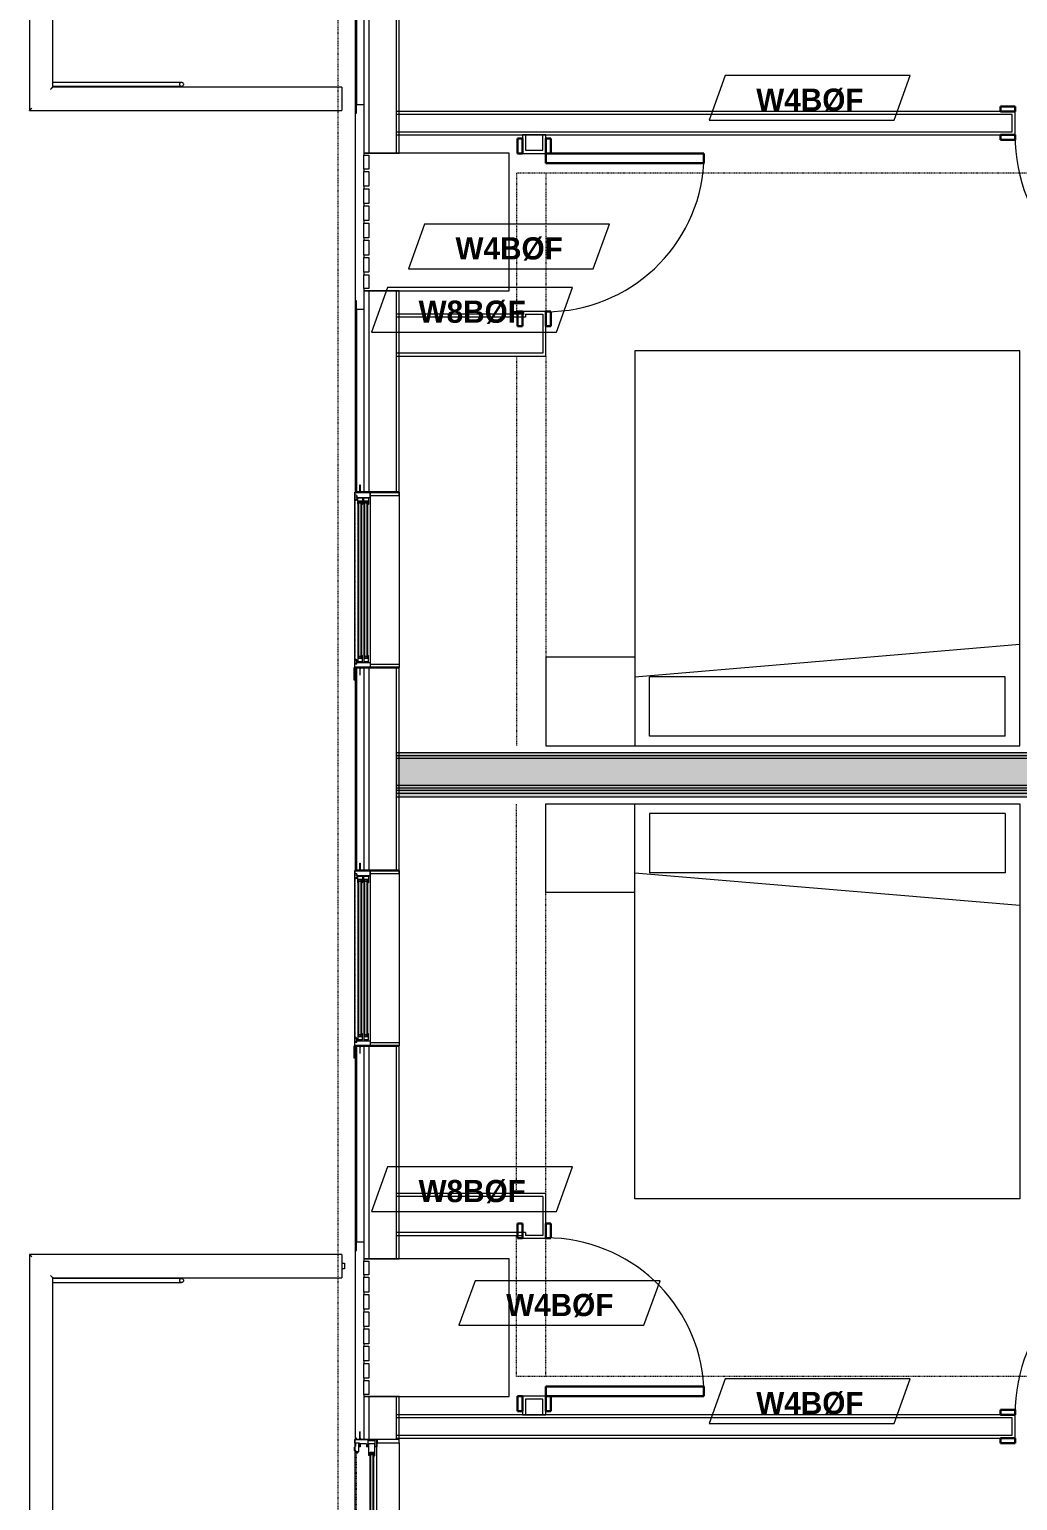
# Model space of a CAD drawing. Header units: inches. Extents: x -4010 to -1872, y 9846 to 12241.
# Drawn here: x -3926.7 to -3726.6, y 10691.2 to 10989.2 of the extents above; entities that cross this region are included whole.
import ezdxf

# ---------------------------------------------------------------- set-up
doc = ezdxf.new("R2010")
doc.units = ezdxf.units.IN
doc.header["$MEASUREMENT"] = 0
doc.linetypes.add('Aligning Line 1_8__2_', pattern=[0.25, 0.125, -0.125])
doc.linetypes.add('Dash', pattern=[0.25, 0.125, -0.125])
for name, color, linetype, lineweight in [('0-1', 7, 'Continuous', 5), ('0-2', 7, 'Continuous', 9), ('A-DETL-GENF-1', 7, 'Continuous', 9), ('A-DETL-GENF-2', 92, 'Continuous', 18), ('A-DETL-GENF-HDLN-1', 7, 'Dash', 9), ('A-DETL-GENF-HDLN-2', 1, 'Continuous', 18), ('A-DOOR', 31, 'Continuous', 18), ('A-DOOR-1', 7, 'Continuous', 9), ('A-DOOR-3', 31, 'Continuous', 9), ('A-DOOR-4', 31, 'Continuous', 30), ('A-DOOR-FRAM-1', 7, 'Continuous', 9), ('A-DOOR-FRAM-3', 31, 'Continuous', 30), ('A-FLOR-HRAL-1', 7, 'Continuous', 9), ('A-GENM-1', 7, 'Continuous', 9), ('A-GLAZ', 151, 'Continuous', 18), ('A-GLAZ-1', 10, 'Continuous', 30), ('A-GLAZ-2', 7, 'Continuous', 9), ('A-WALL', 113, 'Continuous', 18), ('A-WALL-1', 7, 'Continuous', 9), ('A-WALL-2', 250, 'Continuous', 18), ('A-WALL-3', 113, 'Continuous', 9), ('A-WALL-IDEN', 211, 'Continuous', 9), ('G-ANNO-SYMB-2', 147, 'Aligning Line 1_8__2_', 9), ('I-FURN', 30, 'Continuous', 9), ('I-FURN-HDLN', 30, 'Dash', 9), ('I-WALL-1', 21, 'Continuous', 18), ('I-WALL-2', 241, 'Continuous', 5), ('I-WALL-3', 7, 'Continuous', 9), ('I-WALL-4', 2, 'Continuous', 9), ('S-BEAM-1', 7, 'Continuous', 9)]:
    doc.layers.add(name, color=color, linetype=linetype, lineweight=lineweight)
doc.styles.add('Century Gothic_B', font='GOTHICB.TTF', dxfattribs={"height": 4.5})

# ---------------------------------------------------------------- blocks, each defined once
blk = doc.blocks.new('Perforated Panel at Magic-Pak - hvac panel - 3rd floor-2505075-UNITS PLANS - 3RD FLOOR')
at = {"layer": 'A-GLAZ-2'}
for p, q in [((19.01, 4.44), (-19.01, 4.44)), ((-19.01, 4.37), (19.01, 4.37))]:
    blk.add_line(p, q, dxfattribs=at)
blk = doc.blocks.new('Window-Double_Hung-Marvin-Essential - ESDH3066 - 3rd floor-3033828-UNITS PLANS - 3RD FLOOR')
at = {"layer": 'A-DETL-GENF-HDLN-1'}
blk.add_line((16.1, -4.47), (-16.5, -4.47), dxfattribs=at)
at = {"layer": 'A-DETL-GENF-HDLN-2'}
for p, q in [((-17.13, 4.44), (-17.75, 4.44)), ((-17.13, -1.41), (-17.13, 4.44)), ((17.12, 4.44), (17.75, 4.44)), ((17.12, 4.44), (17.12, -1.41)), ((-16.72, -1.44), (-17.75, -1.44)), ((-17.75, -4.53), (-17.75, -1.44)), ((-16.72, -4.02), (-16.72, -1.44)), ((-16.56, -1.78), (-15.34, -1.78)), ((-16.56, -1.78), (-16.56, -2.72)), ((-15.34, -2.72), (-16.56, -2.72)), ((-15.28, -1.9), (-15.94, -1.9)), ((-15.94, -1.9), (-15.94, -2.62)), ((-15.94, -2.62), (-15.28, -2.62)), ((-15.84, -1.91), (-15.84, -2.6)), ((-15.54, -2.04), (-15.54, -2.48)), ((-15.34, -1.78), (-15.28, -1.84)), ((-15.34, -2.72), (-15.28, -2.66)), ((-15.28, -1.84), (-15.28, -1.9)), ((-15.28, -2.62), (-15.28, -2.66)), ((15.34, -1.78), (15.28, -1.84)), ((15.28, -1.84), (15.28, -1.9)), ((15.28, -1.9), (15.94, -1.9)), ((15.28, -2.62), (15.28, -2.66)), ((15.94, -2.62), (15.28, -2.62)), ((15.34, -2.72), (15.28, -2.66)), ((16.56, -1.78), (15.34, -1.78)), ((15.34, -2.72), (16.56, -2.72)), ((15.54, -2.04), (15.54, -2.48)), ((15.84, -1.91), (15.84, -2.6)), ((15.94, -1.9), (15.94, -2.62)), ((16.56, -1.78), (16.56, -2.72)), ((16.72, -4.02), (16.72, -1.44)), ((16.72, -1.44), (17.75, -1.44)), ((17.75, -4.53), (17.75, -1.44)), ((-19.25, -3.48), (-19.25, -3.44)), ((-19.25, -3.44), (-17.9, -3.44)), ((-17.75, -3.48), (-19.25, -3.48)), ((-17.9, -3.44), (-17.9, -3.33)), ((-17.9, -3.33), (-17.75, -3.33)), ((-17.75, -4.53), (-17.16, -4.53)), ((-17.08, -4.12), (-17.16, -4.53)), ((-17.08, -4.12), (-16.19, -4.12)), ((-16.85, -4.5), (-16.85, -4.12)), ((-16.3, -4.5), (-16.85, -4.5)), ((-16.38, -4.02), (-16.72, -4.02)), ((-16.56, -3), (-15.34, -3)), ((-16.56, -3), (-16.56, -3.94)), ((-15.34, -3.94), (-16.56, -3.94)), ((-16.38, -4.12), (-16.38, -4.02)), ((-16.18, -4.26), (-16.3, -4.26)), ((-16.3, -4.26), (-16.3, -4.5)), ((-16.19, -4.12), (-16.19, -4.22)), ((-16.19, -4.22), (-16.1, -4.22)), ((-16.18, -4.47), (-16.18, -4.26)), ((-16.18, -4.47), (-16.1, -4.47)), ((-16.1, -4.22), (-16.1, -4.47)), ((-15.28, -3.12), (-15.94, -3.12)), ((-15.94, -3.12), (-15.94, -3.84)), ((-15.94, -3.84), (-15.28, -3.84)), ((-15.84, -3.13), (-15.84, -3.82)), ((-15.54, -3.26), (-15.54, -3.7)), ((-15.34, -3), (-15.28, -3.06)), ((-15.34, -3.94), (-15.28, -3.88)), ((-15.28, -3.06), (-15.28, -3.12)), ((-15.28, -3.84), (-15.28, -3.88)), ((15.34, -3), (15.28, -3.06)), ((15.28, -3.06), (15.28, -3.12)), ((15.28, -3.12), (15.94, -3.12)), ((15.28, -3.84), (15.28, -3.88)), ((15.94, -3.84), (15.28, -3.84)), ((15.34, -3.94), (15.28, -3.88)), ((16.56, -3), (15.34, -3)), ((15.34, -3.94), (16.56, -3.94)), ((15.54, -3.26), (15.54, -3.7)), ((15.84, -3.13), (15.84, -3.82)), ((15.94, -3.12), (15.94, -3.84)), ((16.19, -4.22), (16.1, -4.22)), ((16.1, -4.22), (16.1, -4.47)), ((16.18, -4.47), (16.1, -4.47)), ((16.18, -4.47), (16.18, -4.26)), ((16.18, -4.26), (16.3, -4.26)), ((17.08, -4.12), (16.19, -4.12)), ((16.19, -4.12), (16.19, -4.22)), ((16.3, -4.26), (16.3, -4.5)), ((16.3, -4.5), (16.85, -4.5)), ((16.38, -4.12), (16.38, -4.02)), ((16.38, -4.02), (16.72, -4.02)), ((16.56, -3), (16.56, -3.94)), ((16.85, -4.5), (16.85, -4.12)), ((17.08, -4.12), (17.16, -4.53)), ((17.75, -4.53), (17.16, -4.53)), ((17.9, -3.33), (17.75, -3.33)), ((17.75, -3.48), (19.25, -3.48)), ((17.9, -3.44), (17.9, -3.33)), ((19.25, -3.44), (17.9, -3.44)), ((19.25, -3.48), (19.25, -3.44))]:
    blk.add_line(p, q, dxfattribs=at)
at = {"layer": 'A-GLAZ'}
for p, q in [((15.84, -1.91), (-15.84, -1.91)), ((15.84, -2.04), (-15.84, -2.04)), ((15.84, -2.48), (-15.84, -2.48)), ((15.84, -2.6), (-15.84, -2.6)), ((15.84, -3.13), (-15.84, -3.13)), ((15.84, -3.26), (-15.84, -3.26)), ((15.84, -3.7), (-15.84, -3.7)), ((15.84, -3.82), (-15.84, -3.82))]:
    blk.add_line(p, q, dxfattribs=at)
at = {"layer": 'A-GLAZ-1'}
for p, q in [((-17.75, -1.41), (-17.75, 4.44)), ((17.75, 4.44), (17.75, -1.41)), ((-17.75, -4.53), (-17.75, -1.44)), ((17.75, -1.44), (17.75, -4.53))]:
    blk.add_line(p, q, dxfattribs=at)
at = {"layer": 'A-GLAZ-2'}
for p, q in [((-17.75, 4.44), (17.75, 4.44)), ((-17.75, -1.44), (17.75, -1.44)), ((17.75, -4.53), (-17.75, -4.53)), ((17.75, -4.44), (20.27, -4.44)), ((17.75, -4.69), (17.75, -4.53)), ((20.27, -4.69), (17.75, -4.69)), ((20.27, -4.44), (20.27, -4.69))]:
    blk.add_line(p, q, dxfattribs=at)
blk = doc.blocks.new('V-Series_EWC4_SPVU_RFA_2015 - 2ND AND 3RD FLOOR-2226480-UNITS PLANS - 3RD FLOOR')
at = {"layer": 'A-GENM-1'}
for p, q in [((-3829.54, 11738.59), (-3858.97, 11738.59)), ((-3858.97, 11738.59), (-3858.97, 11738.15)), ((-3858.97, 11735.36), (-3858.97, 11738.15)), ((-3858.97, 11738.15), (-3857.97, 11738.15)), ((-3857.97, 11738.15), (-3857.97, 11735.36)), ((-3829.54, 11710.71), (-3829.54, 11738.59)), ((-3857.97, 11735.36), (-3858.97, 11735.36)), ((-3858.97, 11735.36), (-3858.97, 11734.86)), ((-3858.97, 11731.87), (-3858.97, 11734.86)), ((-3858.97, 11734.86), (-3857.97, 11734.86)), ((-3857.97, 11734.86), (-3857.97, 11731.87)), ((-3857.97, 11731.87), (-3858.97, 11731.87)), ((-3858.97, 11731.87), (-3858.97, 11731.37)), ((-3858.97, 11728.39), (-3858.97, 11731.37)), ((-3858.97, 11731.37), (-3857.97, 11731.37)), ((-3857.97, 11731.37), (-3857.97, 11728.39)), ((-3857.97, 11728.39), (-3858.97, 11728.39)), ((-3858.97, 11728.39), (-3858.97, 11727.89)), ((-3858.97, 11724.9), (-3858.97, 11727.89)), ((-3858.97, 11727.89), (-3857.97, 11727.89)), ((-3857.97, 11727.89), (-3857.97, 11724.9)), ((-3857.97, 11724.9), (-3858.97, 11724.9)), ((-3858.97, 11724.9), (-3858.97, 11724.4)), ((-3858.97, 11721.42), (-3858.97, 11724.4)), ((-3858.97, 11724.4), (-3857.97, 11724.4)), ((-3857.97, 11724.4), (-3857.97, 11721.42)), ((-3857.97, 11721.42), (-3858.97, 11721.42)), ((-3858.97, 11721.42), (-3858.97, 11720.92)), ((-3858.97, 11717.93), (-3858.97, 11720.92)), ((-3858.97, 11720.92), (-3857.97, 11720.92)), ((-3857.97, 11720.92), (-3857.97, 11717.93)), ((-3857.97, 11717.93), (-3858.97, 11717.93)), ((-3858.97, 11717.93), (-3858.97, 11717.43)), ((-3858.97, 11714.45), (-3858.97, 11717.43)), ((-3858.97, 11717.43), (-3857.97, 11717.43)), ((-3857.97, 11717.43), (-3857.97, 11714.45)), ((-3857.97, 11714.45), (-3858.97, 11714.45)), ((-3858.97, 11714.45), (-3858.97, 11713.95)), ((-3858.97, 11711.15), (-3858.97, 11713.95)), ((-3858.97, 11713.95), (-3857.97, 11713.95)), ((-3857.97, 11713.95), (-3857.97, 11711.15)), ((-3857.97, 11711.15), (-3858.97, 11711.15)), ((-3858.97, 11711.15), (-3858.97, 11710.71)), ((-3858.97, 11710.71), (-3829.54, 11710.71))]:
    blk.add_line(p, q, dxfattribs=at)
blk = doc.blocks.new('Railing - Baluster_01-2700443-UNITS PLANS - 3RD FLOOR')
at = {"layer": 'A-FLOR-HRAL-1'}
for p, q in [((-0.59, 1.18), (0.59, 1.18)), ((-0.59, 0.59), (-0.59, 1.18)), ((0.59, 1.18), (0.59, 0.59))]:
    blk.add_line(p, q, dxfattribs=at)
blk = doc.blocks.new('Railing - Railing-2700308-UNITS PLANS - 3RD FLOOR')
at = {"layer": 'A-FLOR-HRAL-1'}
for p, q in [((-3863.47, 10741.04), (-3926.72, 10741.04)), ((-3926.72, 10741.04), (-3926.72, 10626.99)), ((-3863.47, 10741.04), (-3863.47, 10740.57)), ((-3863.47, 10740.57), (-3863.47, 10736.79)), ((-3922, 10736.31), (-3863.47, 10736.31)), ((-3922, 10631.71), (-3922, 10736.31)), ((-3863.47, 10736.79), (-3863.47, 10736.31)), ((-3863.47, 10631.71), (-3922, 10631.71)), ((-3863.47, 10631.71), (-3863.47, 10631.24)), ((-3863.47, 10631.24), (-3863.47, 10627.46)), ((-3926.72, 10626.99), (-3863.47, 10626.99)), ((-3863.47, 10627.46), (-3863.47, 10626.99))]:
    blk.add_line(p, q, dxfattribs=at)
for points, knots in [([(-3926.72, 10741.04), (-3926.72, 10741.04), (-3926.72, 10741.03), (-3926.69, 10741), (-3926.66, 10740.98), (-3926.63, 10740.95), (-3926.61, 10740.92), (-3926.58, 10740.89), (-3926.54, 10740.85), (-3926.5, 10740.81), (-3926.46, 10740.78), (-3926.42, 10740.74), (-3926.35, 10740.67), (-3926.29, 10740.61), (-3926.25, 10740.57)], [0, 0, 0, 0, 0.166667, 0.25, 0.333333, 0.416667, 0.458333, 0.5, 0.583333, 0.666667, 0.708333, 0.75, 0.833333, 1, 1, 1, 1]), ([(-3922.47, 10736.79), (-3922.43, 10736.75), (-3922.37, 10736.68), (-3922.29, 10736.61), (-3922.24, 10736.56), (-3922.21, 10736.52), (-3922.18, 10736.49), (-3922.14, 10736.46), (-3922.12, 10736.43), (-3922.09, 10736.41), (-3922.06, 10736.38), (-3922.03, 10736.35), (-3922.01, 10736.32), (-3922, 10736.31), (-3922, 10736.31)], [0, 0, 0, 0, 0.166667, 0.25, 0.333333, 0.375, 0.416667, 0.5, 0.541667, 0.583333, 0.666667, 0.75, 0.833333, 1, 1, 1, 1]), ([(-3922.47, 10631.24), (-3922.43, 10631.28), (-3922.37, 10631.34), (-3922.29, 10631.42), (-3922.24, 10631.47), (-3922.21, 10631.5), (-3922.18, 10631.54), (-3922.14, 10631.57), (-3922.12, 10631.6), (-3922.09, 10631.62), (-3922.06, 10631.65), (-3922.03, 10631.68), (-3922.01, 10631.71), (-3922, 10631.71), (-3922, 10631.71)], [0, 0, 0, 0, 0.166667, 0.25, 0.333333, 0.375, 0.416667, 0.5, 0.541667, 0.583333, 0.666667, 0.75, 0.833333, 1, 1, 1, 1]), ([(-3926.72, 10626.99), (-3926.72, 10626.99), (-3926.72, 10627), (-3926.69, 10627.02), (-3926.66, 10627.05), (-3926.63, 10627.08), (-3926.61, 10627.11), (-3926.58, 10627.13), (-3926.54, 10627.17), (-3926.5, 10627.22), (-3926.46, 10627.25), (-3926.42, 10627.29), (-3926.35, 10627.36), (-3926.29, 10627.42), (-3926.25, 10627.46)], [0, 0, 0, 0, 0.166667, 0.25, 0.333333, 0.416667, 0.458333, 0.5, 0.583333, 0.666667, 0.708333, 0.75, 0.833333, 1, 1, 1, 1])]:
    blk.add_open_spline(points, degree=3, knots=knots, dxfattribs=at)
at = {"rotation": 270.0000000000003}
blk.add_blockref('Railing - Baluster_01-2700443-UNITS PLANS - 3RD FLOOR', (-3864.06, 10738.68), dxfattribs=at)
blk = doc.blocks.new('Walls 59 - Walls 1-2574702-UNITS PLANS - 3RD FLOOR')
at = {"layer": 'S-BEAM-1'}
for p, q in [((-3895.9, 10736.13), (-3922, 10736.13)), ((-3922, 10735.38), (-3895.9, 10735.38))]:
    blk.add_line(p, q, dxfattribs=at)
at = {"layer": 'S-BEAM-1', "flags": 128}
for points in [[(-3895.9, 10736.13), (-3896, 10736.12), (-3896.1, 10736.09), (-3896.19, 10736.04), (-3896.26, 10735.97), (-3896.31, 10735.89), (-3896.33, 10735.8), (-3896.33, 10735.71), (-3896.31, 10735.62), (-3896.26, 10735.54), (-3896.19, 10735.48), (-3896.1, 10735.42), (-3896, 10735.39), (-3895.9, 10735.38)], [(-3895.9, 10735.38), (-3895.8, 10735.39), (-3895.7, 10735.42), (-3895.61, 10735.48), (-3895.55, 10735.54), (-3895.5, 10735.62), (-3895.47, 10735.71), (-3895.47, 10735.8), (-3895.5, 10735.89), (-3895.55, 10735.97), (-3895.61, 10736.04), (-3895.7, 10736.09), (-3895.8, 10736.12), (-3895.9, 10736.13)]]:
    blk.add_lwpolyline(points, dxfattribs=at)
blk = doc.blocks.new('Railing - Railing-2700310-UNITS PLANS - 3RD FLOOR')
at = {"layer": 'A-FLOR-HRAL-1'}
for p, q in [((-3863.47, 11086.83), (-3926.72, 11086.83)), ((-3926.72, 11086.83), (-3926.72, 10972.78)), ((-3863.47, 11086.83), (-3863.47, 11086.35)), ((-3863.47, 11086.35), (-3863.47, 11082.57)), ((-3863.47, 11082.57), (-3863.47, 11082.1)), ((-3922, 11082.1), (-3863.47, 11082.1)), ((-3922, 10977.5), (-3922, 11082.1)), ((-3863.47, 10977.5), (-3922, 10977.5)), ((-3863.47, 10977.5), (-3863.47, 10977.03)), ((-3863.47, 10977.03), (-3863.47, 10973.25)), ((-3926.72, 10972.78), (-3863.47, 10972.78)), ((-3863.47, 10973.25), (-3863.47, 10972.78))]:
    blk.add_line(p, q, dxfattribs=at)
for points, knots in [([(-3926.72, 11086.83), (-3926.72, 11086.83), (-3926.72, 11086.82), (-3926.69, 11086.79), (-3926.66, 11086.76), (-3926.63, 11086.74), (-3926.61, 11086.71), (-3926.58, 11086.68), (-3926.54, 11086.64), (-3926.5, 11086.6), (-3926.46, 11086.56), (-3926.42, 11086.53), (-3926.35, 11086.46), (-3926.29, 11086.4), (-3926.25, 11086.35)], [0, 0, 0, 0, 0.166667, 0.25, 0.333333, 0.416667, 0.458333, 0.5, 0.583333, 0.666667, 0.708333, 0.75, 0.833333, 1, 1, 1, 1]), ([(-3922.47, 11082.57), (-3922.43, 11082.53), (-3922.37, 11082.47), (-3922.29, 11082.39), (-3922.24, 11082.35), (-3922.21, 11082.31), (-3922.18, 11082.28), (-3922.14, 11082.25), (-3922.12, 11082.22), (-3922.09, 11082.19), (-3922.06, 11082.16), (-3922.03, 11082.14), (-3922.01, 11082.11), (-3922, 11082.1), (-3922, 11082.1)], [0, 0, 0, 0, 0.166667, 0.25, 0.333333, 0.375, 0.416667, 0.5, 0.541667, 0.583333, 0.666667, 0.75, 0.833333, 1, 1, 1, 1]), ([(-3922.47, 10977.03), (-3922.43, 10977.07), (-3922.37, 10977.13), (-3922.29, 10977.21), (-3922.24, 10977.26), (-3922.21, 10977.29), (-3922.18, 10977.33), (-3922.14, 10977.36), (-3922.12, 10977.38), (-3922.09, 10977.41), (-3922.06, 10977.44), (-3922.03, 10977.47), (-3922.01, 10977.49), (-3922, 10977.5), (-3922, 10977.5)], [0, 0, 0, 0, 0.166667, 0.25, 0.333333, 0.375, 0.416667, 0.5, 0.541667, 0.583333, 0.666667, 0.75, 0.833333, 1, 1, 1, 1]), ([(-3926.72, 10972.78), (-3926.72, 10972.78), (-3926.72, 10972.78), (-3926.69, 10972.81), (-3926.66, 10972.84), (-3926.63, 10972.87), (-3926.61, 10972.89), (-3926.58, 10972.92), (-3926.54, 10972.96), (-3926.5, 10973), (-3926.46, 10973.04), (-3926.42, 10973.08), (-3926.35, 10973.15), (-3926.29, 10973.21), (-3926.25, 10973.25)], [0, 0, 0, 0, 0.166667, 0.25, 0.333333, 0.416667, 0.458333, 0.5, 0.583333, 0.666667, 0.708333, 0.75, 0.833333, 1, 1, 1, 1])]:
    blk.add_open_spline(points, degree=3, knots=knots, dxfattribs=at)
at = {"rotation": 270.0000000000003}
blk.add_blockref('Railing - Baluster_01-2700443-UNITS PLANS - 3RD FLOOR', (-3864.06, 11084.46), dxfattribs=at)
blk = doc.blocks.new('Walls 84 - Walls 1-2575014-UNITS PLANS - 3RD FLOOR')
at = {"layer": 'S-BEAM-1'}
for p, q in [((-3895.9, 10978.42), (-3922, 10978.42)), ((-3922, 10977.67), (-3895.9, 10977.67))]:
    blk.add_line(p, q, dxfattribs=at)
at = {"layer": 'S-BEAM-1', "flags": 128}
for points in [[(-3895.9, 10978.42), (-3896, 10978.41), (-3896.1, 10978.38), (-3896.19, 10978.33), (-3896.26, 10978.26), (-3896.31, 10978.18), (-3896.33, 10978.1), (-3896.33, 10978), (-3896.31, 10977.92), (-3896.26, 10977.84), (-3896.19, 10977.77), (-3896.1, 10977.72), (-3896, 10977.69), (-3895.9, 10977.67)], [(-3895.9, 10977.67), (-3895.8, 10977.69), (-3895.7, 10977.72), (-3895.61, 10977.77), (-3895.55, 10977.84), (-3895.5, 10977.92), (-3895.47, 10978), (-3895.47, 10978.1), (-3895.5, 10978.18), (-3895.55, 10978.26), (-3895.61, 10978.33), (-3895.7, 10978.38), (-3895.8, 10978.41), (-3895.9, 10978.42)]]:
    blk.add_lwpolyline(points, dxfattribs=at)
blk = doc.blocks.new('Door-Sliding-Marvin-2_Panel_Patio_Door-Essential - ESSPD6068 - 3rd floor-3086104-UNITS PLANS - 3RD FLOOR')
at = {"layer": 'A-DETL-GENF-1'}
for p, q in [((-32.87, 2.97), (-32.87, 2.52)), ((-32.61, 2.97), (-32.61, 2.52))]:
    blk.add_line(p, q, dxfattribs=at)
at = {"layer": 'A-DETL-GENF-2'}
for p, q in [((-37.25, 3.44), (-37.25, 3.48)), ((-35.75, 3.48), (-37.25, 3.48)), ((-35.91, 3.44), (-37.25, 3.44)), ((-35.91, 3.44), (-35.91, 3.33)), ((-35.75, 3.33), (-35.91, 3.33)), ((-35, 4.53), (-35.75, 4.53)), ((-35.75, 4.53), (-35.75, 0.06)), ((-35, 3.56), (-35, 4.53)), ((-34.25, 3.56), (-35, 3.56)), ((-34.81, 3.44), (-32.46, 3.44)), ((-34.81, 2.19), (-34.81, 3.44)), ((-34.25, 3.44), (-34.25, 3.56)), ((-32.38, 3.12), (-33.09, 3.12)), ((-33.09, 3.12), (-33.09, 2.37)), ((-32.98, 2.97), (-32.98, 3.12)), ((-32.46, 3.44), (-32.38, 3.12)), ((-35.75, 0.06), (-34.25, 0.06)), ((-35.06, 0.03), (-35.75, 0.03)), ((-35.75, 0.03), (-35.75, -4.44)), ((-35.5, 1.88), (-35.5, 0.5)), ((-35.5, 1.88), (-34.25, 1.88)), ((-35.5, 0.5), (-34.39, 0.5)), ((-35.06, -4.44), (-35.06, 0.03)), ((-32.41, 2.19), (-34.81, 2.19)), ((-34.39, 0.5), (-34.25, 0.35)), ((-34.25, 1.88), (-34.25, 2.19)), ((-34.25, 0.06), (-34.25, 0.35)), ((-33.09, 2.37), (-32.34, 2.37)), ((-32.98, 2.52), (-32.98, 2.37)), ((-32.34, 2.25), (-32.41, 2.19)), ((-32.34, 2.37), (-32.34, 2.25)), ((35.06, 0.03), (35.06, -4.44)), ((35.75, 0.03), (35.06, 0.03)), ((35.75, -4.44), (35.75, 0.03)), ((-35.75, -4.44), (-35.06, -4.44)), ((35.06, -4.44), (35.75, -4.44))]:
    blk.add_line(p, q, dxfattribs=at)
at = {"layer": 'A-DETL-GENF-HDLN-1'}
blk.add_line((1.75, 4.19), (33.01, 4.19), dxfattribs=at)
at = {"layer": 'A-DETL-GENF-HDLN-2'}
for p, q in [((-1.29, 3.44), (-1.38, 3.12)), ((-1.38, 3.12), (-0.66, 3.12)), ((0.87, 3.44), (-1.29, 3.44)), ((-0.77, 2.97), (-0.77, 3.12)), ((-0.66, 3.12), (-0.66, 2.37)), ((-0.24, 4.3), (-0.24, 3.78)), ((0.34, 4.3), (-0.24, 4.3)), ((-0.24, 3.78), (1.51, 3.78)), ((0.6, 4.61), (0.34, 4.3)), ((1.35, 4.61), (0.6, 4.61)), ((0.87, 1.97), (0.87, 3.44)), ((1.35, 4.3), (1.35, 4.61)), ((1.35, 4.3), (1.51, 4.3)), ((1.51, 3.94), (1.51, 4.3)), ((1.71, 3.94), (1.51, 3.94)), ((1.51, 3.9), (1.75, 3.9)), ((1.51, 3.78), (1.51, 3.9)), ((1.64, 4.08), (1.64, 4.19)), ((1.75, 4.19), (1.64, 4.19)), ((1.64, 4.08), (1.71, 4.08)), ((1.71, 4.08), (1.71, 3.94)), ((1.75, 3.9), (1.75, 4.19)), ((33.01, 4.19), (33.12, 4.19)), ((33.01, 3.9), (33.01, 4.19)), ((33.25, 3.9), (33.01, 3.9)), ((33.12, 4.08), (33.05, 4.08)), ((33.05, 4.08), (33.05, 3.94)), ((33.05, 3.94), (33.25, 3.94)), ((33.12, 4.08), (33.12, 4.19)), ((33.25, 3.94), (33.25, 4.3)), ((33.41, 4.3), (33.25, 4.3)), ((33.25, 3.78), (33.25, 3.9)), ((35, 3.78), (33.25, 3.78)), ((33.41, 4.3), (33.41, 4.61)), ((33.41, 4.61), (34.16, 4.61)), ((34.16, 4.61), (34.42, 4.3)), ((34.25, 3.44), (34.25, 3.56)), ((34.25, 3.56), (35, 3.56)), ((34.81, 3.44), (34.25, 3.44)), ((34.42, 4.3), (35, 4.3)), ((34.81, 2.19), (34.81, 3.44)), ((35, 4.53), (35.75, 4.53)), ((35, 3.56), (35, 4.53)), ((35.75, 4.53), (35.75, 0.06)), ((35.75, 3.48), (37.25, 3.48)), ((35.75, 3.33), (35.9, 3.33)), ((35.9, 3.44), (35.9, 3.33)), ((35.9, 3.44), (37.25, 3.44)), ((37.25, 3.44), (37.25, 3.48)), ((-32.87, 2.97), (-32.87, 2.52)), ((-32.61, 2.97), (-32.61, 2.52)), ((-0.66, 2.37), (-1.41, 2.37)), ((-1.41, 2.37), (-1.41, 2.25)), ((-1.41, 2.25), (-1.34, 2.19)), ((-1.34, 2.19), (0.87, 2.19)), ((-1.14, 2.97), (-1.14, 2.52)), ((-0.88, 2.97), (-0.88, 2.52)), ((0.24, 2.07), (-0.88, 1.97)), ((-0.88, 0.5), (-0.88, 1.97)), ((-0.88, 1.75), (1.29, 1.75)), ((1.34, 0.5), (-0.88, 0.5)), ((-0.77, 2.52), (-0.77, 2.37)), ((-0.43, 1.93), (0.43, 2.01)), ((-0.43, 1.83), (-0.43, 1.93)), ((-0.24, 1.83), (-0.43, 1.83)), ((-0.24, 1.87), (0.87, 1.97)), ((-0.24, 1.87), (-0.24, 1.95)), ((-0.24, 1.76), (-0.24, 1.83)), ((0.24, 2.18), (0.24, 2.11)), ((0.24, 2.11), (0.43, 2.11)), ((0.24, 2.07), (0.24, 1.99)), ((0.43, 2.11), (0.43, 2.01)), ((0.66, 1.44), (0.66, 0.69)), ((1.37, 1.44), (0.66, 1.44)), ((0.66, 0.69), (1.41, 0.69)), ((0.77, 1.29), (0.77, 1.44)), ((0.77, 0.83), (0.77, 0.69)), ((0.88, 1.29), (0.88, 0.83)), ((1.14, 1.29), (1.14, 0.83)), ((1.29, 1.75), (1.37, 1.44)), ((1.41, 0.56), (1.34, 0.5)), ((1.41, 0.69), (1.41, 0.56)), ((33.16, 0.69), (32.41, 0.69)), ((32.41, 0.69), (32.41, 0.56)), ((32.41, 0.56), (32.47, 0.5)), ((32.52, 1.75), (32.44, 1.44)), ((32.44, 1.44), (33.16, 1.44)), ((32.47, 0.5), (34.84, 0.5)), ((34.84, 1.75), (32.52, 1.75)), ((32.68, 1.29), (32.68, 0.83)), ((32.93, 1.29), (32.93, 0.83)), ((33.04, 1.29), (33.04, 1.44)), ((33.04, 0.83), (33.04, 0.69)), ((33.16, 1.44), (33.16, 0.69)), ((34.81, 2.19), (34.25, 2.19)), ((34.25, 1.88), (34.25, 2.19)), ((35.5, 1.88), (34.25, 1.88)), ((34.39, 0.5), (34.25, 0.35)), ((34.25, 0.06), (34.25, 0.35)), ((35.75, 0.06), (34.25, 0.06)), ((35.5, 0.5), (34.39, 0.5)), ((34.84, 0.5), (34.84, 1.75)), ((35.5, 1.88), (35.5, 0.5))]:
    blk.add_line(p, q, dxfattribs=at)
at = {"layer": 'A-DOOR'}
for p, q in [((-32.98, 3.12), (-0.77, 3.12)), ((-32.98, 2.97), (-0.77, 2.97)), ((-32.98, 2.52), (-0.77, 2.52)), ((-32.98, 2.37), (-0.77, 2.37)), ((0.77, 1.44), (33.04, 1.44)), ((0.77, 1.29), (33.04, 1.29)), ((0.77, 0.83), (33.04, 0.83)), ((0.77, 0.69), (33.04, 0.69))]:
    blk.add_line(p, q, dxfattribs=at)
at = {"layer": 'A-DOOR-1'}
for p, q in [((-35.75, 4.69), (-40.68, 4.69)), ((-40.68, 4.69), (-40.68, 4.44)), ((-40.68, 4.44), (-35.75, 4.44)), ((-35.75, 4.53), (-35.75, 4.69))]:
    blk.add_line(p, q, dxfattribs=at)
at = {"layer": 'A-DOOR-FRAM-1'}
for p, q in [((35.75, 4.53), (-35.75, 4.53)), ((-35.75, 4.53), (-35.75, 0.06)), ((35.75, 0.06), (35.75, 4.53)), ((-35.75, 0.06), (35.75, 0.06))]:
    blk.add_line(p, q, dxfattribs=at)
blk = doc.blocks.new('CTR - 1st Phase - Shell_rvt-1-UNITS PLANS - 3RD FLOOR')
at = {"layer": 'A-WALL-1'}
for p, q in [((-3860.72, 11011.18), (-3860.72, 10972.21)), ((-3851.85, 10964.13), (-3851.85, 11011.18)), ((-3860.47, 10972.21), (-3860.47, 10973.96)), ((-3860.47, 10973.96), (-3858.97, 10973.96)), ((-3858.97, 10973.96), (-3858.97, 10964.13)), ((-3860.72, 10972.21), (-3860.47, 10972.21)), ((-3858.97, 10964.13), (-3851.85, 10964.13)), ((-3860.47, 10934.19), (-3860.72, 10934.19)), ((-3860.72, 10934.19), (-3860.72, 10895.41)), ((-3860.47, 10932.44), (-3860.47, 10934.19)), ((-3851.85, 10936.25), (-3858.97, 10936.25)), ((-3858.97, 10936.25), (-3858.97, 10932.44)), ((-3851.85, 10895.41), (-3851.85, 10936.25)), ((-3858.97, 10932.44), (-3860.47, 10932.44)), ((-3857.72, 10895.41), (-3857.69, 10895.41)), ((-3857.69, 10859.91), (-3857.72, 10859.91)), ((-3851.85, 10818.8), (-3851.85, 10859.91)), ((-3860.72, 10857.39), (-3860.72, 10818.8)), ((-3857.72, 10818.8), (-3857.69, 10818.8)), ((-3857.69, 10783.3), (-3857.72, 10783.3)), ((-3851.85, 10740.13), (-3851.85, 10783.3)), ((-3860.72, 10780.78), (-3860.72, 10741.81)), ((-3860.47, 10741.81), (-3860.47, 10743.56)), ((-3860.47, 10743.56), (-3858.97, 10743.56)), ((-3858.97, 10743.56), (-3858.97, 10740.13)), ((-3860.72, 10741.81), (-3860.47, 10741.81)), ((-3858.97, 10740.13), (-3851.85, 10740.13)), ((-3851.85, 10712.25), (-3858.97, 10712.25)), ((-3858.97, 10712.25), (-3858.97, 10703.58)), ((-3851.85, 10703.58), (-3851.85, 10712.25)), ((-3860.47, 10703.79), (-3860.72, 10703.79)), ((-3860.72, 10703.79), (-3860.72, 10703.58)), ((-3860.47, 10703.58), (-3860.47, 10703.79)), ((-3856.35, 10703.58), (-3856.32, 10703.58)), ((-3851.85, 10702.89), (-3851.85, 10632.76))]:
    blk.add_line(p, q, dxfattribs=at)
at = {"layer": 'A-WALL-2'}
for p, q in [((-3860.47, 11011.18), (-3860.47, 10973.96)), ((-3858.97, 11011.18), (-3858.97, 10973.96)), ((-3857.97, 11011.18), (-3857.97, 10964.13)), ((-3852.47, 11011.18), (-3852.47, 10964.13)), ((-3857.97, 10936.25), (-3857.97, 10895.41)), ((-3852.47, 10936.25), (-3852.47, 10895.41)), ((-3860.47, 10932.44), (-3860.47, 10895.41)), ((-3858.97, 10932.44), (-3858.97, 10895.41)), ((-3860.47, 10859.91), (-3860.47, 10818.8)), ((-3858.97, 10859.91), (-3858.97, 10818.8)), ((-3857.97, 10859.91), (-3857.97, 10818.8)), ((-3852.47, 10859.91), (-3852.47, 10818.8)), ((-3860.47, 10783.3), (-3860.47, 10743.56)), ((-3858.97, 10783.3), (-3858.97, 10743.56)), ((-3857.97, 10783.3), (-3857.97, 10740.13)), ((-3852.47, 10783.3), (-3852.47, 10740.13)), ((-3857.97, 10712.25), (-3857.97, 10703.58)), ((-3852.47, 10712.25), (-3852.47, 10703.58))]:
    blk.add_line(p, q, dxfattribs=at)
at = {"layer": '0-2'}
for name, p in [('Railing - Railing-2700310-UNITS PLANS - 3RD FLOOR', (0, 0)), ('Walls 84 - Walls 1-2575014-UNITS PLANS - 3RD FLOOR', (0, 0)), ('V-Series_EWC4_SPVU_RFA_2015 - 2ND AND 3RD FLOOR-2226480-UNITS PLANS - 3RD FLOOR', (0, -774.46)), ('Railing - Railing-2700308-UNITS PLANS - 3RD FLOOR', (0, 0)), ('V-Series_EWC4_SPVU_RFA_2015 - 2ND AND 3RD FLOOR-2226480-UNITS PLANS - 3RD FLOOR', (0, -998.46)), ('Walls 59 - Walls 1-2574702-UNITS PLANS - 3RD FLOOR', (0, 0))]:
    blk.add_blockref(name, p, dxfattribs=at)
for name, p, rotation in [('Perforated Panel at Magic-Pak - hvac panel - 3rd floor-2505075-UNITS PLANS - 3RD FLOOR', (-3856.29, 10953.2), 89.99999999999991), ('Window-Double_Hung-Marvin-Essential - ESDH3066 - 3rd floor-3033828-UNITS PLANS - 3RD FLOOR', (-3856.29, 10877.66), 269.9999999999999), ('Window-Double_Hung-Marvin-Essential - ESDH3066 - 3rd floor-3033828-UNITS PLANS - 3RD FLOOR', (-3856.29, 10801.05), 269.9999999999999), ('Perforated Panel at Magic-Pak - hvac panel - 3rd floor-2505075-UNITS PLANS - 3RD FLOOR', (-3856.29, 10722.8), 89.99999999999991), ('Door-Sliding-Marvin-2_Panel_Patio_Door-Essential - ESSPD6068 - 3rd floor-3086104-UNITS PLANS - 3RD FLOOR', (-3856.29, 10667.83), 89.99999999999991)]:
    blk.add_blockref(name, p, dxfattribs=dict(at, rotation=rotation))
blk = doc.blocks.new('CTR - 1st Phase - Common Walls_rvt-1-UNITS PLANS - 3RD FLOOR')
at = {"layer": 'I-WALL-1'}
blk.add_hatch(color=256, dxfattribs=at).paths.add_polyline_path([(-3489.45, 10833.75), (-3487.3, 10833.75), (-3487.3, 10834.38), (-3852.47, 10834.38), (-3852.47, 10833.75), (-3494.85, 10833.75)], flags=0)
at = {"layer": 'I-WALL-2'}
for points in [[(-3489.45, 10842), (-3487.3, 10842), (-3487.3, 10842.63), (-3852.47, 10842.63), (-3852.47, 10842), (-3494.85, 10842)], [(-3486.67, 10841.5), (-3486.67, 10842), (-3852.47, 10842), (-3852.47, 10841.5), (-3487.3, 10841.5)], [(-3487.3, 10836), (-3486.67, 10836), (-3486.67, 10841.5), (-3852.47, 10841.5), (-3852.47, 10836), (-3494.85, 10836)], [(-3486.67, 10835.5), (-3486.67, 10836), (-3852.47, 10836), (-3852.47, 10835.5), (-3487.3, 10835.5)], [(-3494.85, 10835), (-3486.67, 10835), (-3486.67, 10835.5), (-3852.47, 10835.5), (-3852.47, 10835), (-3512.01, 10835)], [(-3486.67, 10834.38), (-3486.67, 10835), (-3852.47, 10835), (-3852.47, 10834.38), (-3487.3, 10834.38)]]:
    blk.add_hatch(color=256, dxfattribs=at).paths.add_polyline_path(points, flags=0)
at = {"layer": 'A-WALL-2'}
for p, q in [((-3487.3, 10842), (-3852.47, 10842)), ((-3487.3, 10841.5), (-3852.47, 10841.5)), ((-3487.3, 10836), (-3852.47, 10836)), ((-3487.3, 10835.5), (-3852.47, 10835.5)), ((-3487.3, 10835), (-3852.47, 10835)), ((-3487.3, 10834.38), (-3852.47, 10834.38))]:
    blk.add_line(p, q, dxfattribs=at)
at = {"layer": 'I-WALL-3'}
for p, q in [((-3527.82, 10842.63), (-3852.47, 10842.63)), ((-3852.47, 10842.63), (-3852.47, 10833.75)), ((-3852.47, 10833.75), (-3527.82, 10833.75))]:
    blk.add_line(p, q, dxfattribs=at)
blk = doc.blocks.new('CTR - 1st Phase - Structure_rvt-1-UNITS PLANS - 3RD FLOOR')
at = {"layer": 'G-ANNO-SYMB-2'}
blk.add_line((-3864.19, 9867.01), (-3864.19, 12122.03), dxfattribs=at)
blk = doc.blocks.new('SWING - SINGLE - FLUSH - 2-10 x 6-8 - PRIVACY-3199407-UNITS PLANS - 3RD FLOOR')
at = {"layer": 'A-DOOR-3'}
blk.add_arc((17, 2.37), 34.07, 93.3657, 180, dxfattribs=at)
at = {"layer": 'A-DOOR-4'}
for p, q in [((15, 2.37), (15, 36.38)), ((17, 36.38), (15, 36.38)), ((17, 2.37), (17, 36.38)), ((17, 2.37), (15, 2.37))]:
    blk.add_line(p, q, dxfattribs=at)
at = {"layer": 'A-DOOR-FRAM-3'}
for p, q in [((-17, 3.37), (-20, 3.37)), ((-20, 3.37), (-20, 2.37)), ((-17, 2.37), (-17, 3.37)), ((20, 3.37), (17, 3.37)), ((17, 3.37), (17, 2.37)), ((20, 2.37), (20, 3.37)), ((-20, 2.37), (-17, 2.37)), ((17, 2.37), (20, 2.37)), ((-17, -2.38), (-20, -2.38)), ((-20, -2.38), (-20, -3.38)), ((-17, -3.38), (-17, -2.38)), ((20, -2.38), (17, -2.38)), ((17, -2.38), (17, -3.38)), ((20, -3.38), (20, -2.38)), ((-20, -3.38), (-17, -3.38)), ((17, -3.38), (20, -3.38))]:
    blk.add_line(p, q, dxfattribs=at)
blk = doc.blocks.new('Bed-Standard - King 78_ x 80_-V9-UNITS PLANS - 3RD FLOOR')
at = {"layer": 'I-FURN'}
for p, q in [((-28.31, 41.8), (49.69, 41.8)), ((-28.31, -38.2), (-28.31, 41.8)), ((49.69, 41.8), (49.69, -38.2)), ((49.69, -24.2), (-28.31, -17.63)), ((-25.31, -24.2), (46.69, -24.2)), ((-25.31, -36.2), (-25.31, -24.2)), ((46.69, -36.2), (46.69, -24.2)), ((49.69, -38.2), (-28.31, -38.2)), ((-25.31, -36.2), (46.69, -36.2))]:
    blk.add_line(p, q, dxfattribs=at)
at = {"layer": 'I-FURN-HDLN'}
for p, q in [((-64.31, 77.8), (73.69, 77.8)), ((-64.31, 27.19), (-64.31, 77.8)), ((67.69, 77.8), (67.69, 49.81)), ((73.69, 77.8), (73.69, 49.25)), ((67.69, 40.75), (67.69, -38.2)), ((73.69, 40.75), (73.69, -38.2)), ((-64.31, -9.81), (-64.31, 24.19)), ((-64.31, -38.2), (-64.31, -12.81))]:
    blk.add_line(p, q, dxfattribs=at)
blk = doc.blocks.new('SWING - SINGLE - FLUSH - 2-10 x 6-8 - PRIVACY-3199405-UNITS PLANS - 3RD FLOOR')
at = {"layer": 'A-DOOR-3'}
blk.add_arc((17, -2.37), 34.07, 180, 266.6343, dxfattribs=at)
at = {"layer": 'A-DOOR-4'}
for p, q in [((15, -2.37), (15, -36.38)), ((17, -2.37), (15, -2.37)), ((17, -2.37), (17, -36.38)), ((17, -36.38), (15, -36.38))]:
    blk.add_line(p, q, dxfattribs=at)
at = {"layer": 'A-DOOR-FRAM-3'}
for p, q in [((-20, 2.38), (-20, 3.38)), ((-20, 3.38), (-17, 3.38)), ((-17, 3.38), (-17, 2.38)), ((17, 2.38), (17, 3.38)), ((17, 3.38), (20, 3.38)), ((20, 3.38), (20, 2.38)), ((-17, 2.38), (-20, 2.38)), ((20, 2.38), (17, 2.38)), ((-20, -2.37), (-17, -2.37)), ((-20, -3.37), (-20, -2.37)), ((-17, -2.37), (-17, -3.37)), ((17, -2.37), (20, -2.37)), ((17, -3.37), (17, -2.37)), ((20, -2.37), (20, -3.37)), ((-17, -3.37), (-20, -3.37)), ((20, -3.37), (17, -3.37))]:
    blk.add_line(p, q, dxfattribs=at)
blk = doc.blocks.new('Bed-Standard - King 78_ x 80_-V11-UNITS PLANS - 3RD FLOOR')
at = {"layer": 'I-FURN'}
for p, q in [((49.69, 38.2), (-28.31, 38.2)), ((-28.31, 38.2), (-28.31, -41.8)), ((-25.31, 36.2), (-25.31, 24.2)), ((-25.31, 36.2), (46.69, 36.2)), ((46.69, 36.2), (46.69, 24.2)), ((49.69, -41.8), (49.69, 38.2)), ((49.69, 24.2), (-28.31, 17.63)), ((-25.31, 24.2), (46.69, 24.2)), ((-28.31, -41.8), (49.69, -41.8))]:
    blk.add_line(p, q, dxfattribs=at)
at = {"layer": 'I-FURN-HDLN'}
for p, q in [((-64.31, 38.2), (-64.31, 12.81)), ((67.69, -40.75), (67.69, 38.2)), ((73.69, -40.75), (73.69, 38.2)), ((-64.31, 9.81), (-64.31, -24.19)), ((-64.31, -27.19), (-64.31, -77.8)), ((67.69, -77.8), (67.69, -49.81)), ((73.69, -77.8), (73.69, -49.25)), ((-64.31, -77.8), (73.69, -77.8))]:
    blk.add_line(p, q, dxfattribs=at)
blk = doc.blocks.new('Table-Night Stand - 18_ x 18_ x 24_-1372838-UNITS PLANS - 3RD FLOOR')
at = {"layer": 'I-FURN'}
for p, q in [((0.15, 0), (18.15, 0)), ((18.15, 0), (18.15, -18)), ((18.15, -18), (0.15, -18))]:
    blk.add_line(p, q, dxfattribs=at)
blk = doc.blocks.new('Table-Night Stand - 18_ x 18_ x 24_-1352623-UNITS PLANS - 3RD FLOOR')
at = {"layer": 'I-FURN'}
for p, q in [((18.15, 18), (0.15, 18)), ((18.15, 0), (18.15, 18)), ((0.15, 0), (18.15, 0))]:
    blk.add_line(p, q, dxfattribs=at)
blk = doc.blocks.new('SWING - SINGLE - FLUSH - 32_ x 80_ - MAGIC PAK DOOR - ACOUSTICAL SEAL-3931467-UNITS PLANS - 3RD FLOOR')
at = {"layer": 'A-DOOR-3'}
blk.add_arc((16, 2.37), 32.07, 93.5759, 180, dxfattribs=at)
at = {"layer": 'A-DOOR-4'}
for p, q in [((14, 2.37), (14, 34.38)), ((16, 34.38), (14, 34.38)), ((16, 2.37), (16, 34.38)), ((16, 2.37), (14, 2.37))]:
    blk.add_line(p, q, dxfattribs=at)
at = {"layer": 'A-DOOR-FRAM-3'}
for p, q in [((-16, 3.37), (-19, 3.37)), ((-19, 3.37), (-19, 2.37)), ((-16, 2.37), (-16, 3.37)), ((19, 3.37), (16, 3.37)), ((16, 3.37), (16, 2.37)), ((19, 2.37), (19, 3.37)), ((-19, 2.37), (-16, 2.37)), ((16, 2.37), (19, 2.37)), ((-16, -2.38), (-19, -2.38)), ((-19, -2.38), (-19, -3.38)), ((-16, -3.38), (-16, -2.38)), ((19, -2.38), (16, -2.38)), ((16, -2.38), (16, -3.38)), ((19, -3.38), (19, -2.38)), ((-19, -3.38), (-16, -3.38)), ((16, -3.38), (19, -3.38))]:
    blk.add_line(p, q, dxfattribs=at)
blk = doc.blocks.new('SWING - SINGLE - FLUSH - 32_ x 80_ - MAGIC PAK DOOR - ACOUSTICAL SEAL-3930378-UNITS PLANS - 3RD FLOOR')
at = {"layer": 'A-DOOR-3'}
blk.add_arc((16, -2.37), 32.07, 180, 266.4241, dxfattribs=at)
at = {"layer": 'A-DOOR-4'}
for p, q in [((14, -2.37), (14, -34.38)), ((16, -2.37), (14, -2.37)), ((16, -2.37), (16, -34.38)), ((16, -34.38), (14, -34.38))]:
    blk.add_line(p, q, dxfattribs=at)
at = {"layer": 'A-DOOR-FRAM-3'}
for p, q in [((-19, 2.38), (-19, 3.38)), ((-19, 3.38), (-16, 3.38)), ((-16, 3.38), (-16, 2.38)), ((16, 2.38), (16, 3.38)), ((16, 3.38), (19, 3.38)), ((19, 3.38), (19, 2.38)), ((-16, 2.38), (-19, 2.38)), ((19, 2.38), (16, 2.38)), ((-19, -2.37), (-16, -2.37)), ((-19, -3.37), (-19, -2.37)), ((-16, -2.37), (-16, -3.37)), ((16, -2.37), (19, -2.37)), ((16, -3.37), (16, -2.37)), ((19, -2.37), (19, -3.37)), ((-16, -3.37), (-19, -3.37)), ((19, -3.37), (16, -3.37))]:
    blk.add_line(p, q, dxfattribs=at)
blk = doc.blocks.new('Wall Tag - Arch Wall-3956453-UNITS PLANS - 3RD FLOOR')
at = {"layer": 'A-WALL-IDEN'}
for p, q in [((-0.3561, 0.0937), (-0.4244, -0.0937)), ((0.4244, 0.0937), (-0.3561, 0.0937)), ((0.3561, -0.0937), (0.4244, 0.0937)), ((-0.4244, -0.0937), (0.3561, -0.0937))]:
    blk.add_line(p, q, dxfattribs=at)

msp = doc.modelspace()

# ---------------------------------------------------------------- linework, layer by layer
at = {"layer": 'A-WALL'}
for p, q in [((-3727.67374, 10971.9394), (-3852.47374, 10971.9394)), ((-3727.67374, 10968.4394), (-3727.67374, 10971.9394)), ((-3852.47374, 10968.4394), (-3727.67374, 10968.4394)), ((-3826.22374, 10967.8144), (-3826.22374, 10964.6894)), ((-3822.72374, 10964.6894), (-3822.72374, 10967.8144)), ((-3826.22374, 10964.6894), (-3822.72374, 10964.6894)), ((-3826.22374, 10930.8769), (-3852.47374, 10930.8769)), ((-3826.22374, 10931.5019), (-3826.22374, 10930.8769)), ((-3822.72374, 10931.5019), (-3822.72374, 10923.6269)), ((-3822.72374, 10923.6269), (-3852.47374, 10923.6269)), ((-3822.72374, 10752.7519), (-3852.47374, 10752.7519)), ((-3822.72374, 10752.7519), (-3822.72374, 10744.8769)), ((-3826.22374, 10745.5019), (-3852.47374, 10745.5019)), ((-3826.22374, 10745.5019), (-3826.22374, 10744.8769)), ((-3826.22374, 10711.6894), (-3826.22374, 10708.5644)), ((-3822.72374, 10711.6894), (-3826.22374, 10711.6894)), ((-3822.72374, 10708.5644), (-3822.72374, 10711.6894)), ((-3727.67374, 10707.9394), (-3852.47374, 10707.9394)), ((-3727.67374, 10704.4394), (-3727.67374, 10707.9394)), ((-3852.47374, 10704.4394), (-3727.67374, 10704.4394))]:
    msp.add_line(p, q, dxfattribs=at)
at = {"layer": 'A-WALL-3'}
for p, q in [((-3727.04874, 10972.5644), (-3852.47374, 10972.5644)), ((-3852.47374, 10972.5644), (-3852.47374, 10967.8144)), ((-3727.04874, 10967.8144), (-3727.04874, 10972.5644)), ((-3852.47374, 10967.8144), (-3727.04874, 10967.8144)), ((-3822.09874, 10967.8144), (-3826.84874, 10967.8144)), ((-3826.84874, 10967.8144), (-3826.84874, 10964.0644)), ((-3822.09874, 10964.0644), (-3822.09874, 10967.8144)), ((-3826.84874, 10964.0644), (-3822.09874, 10964.0644)), ((-3822.09874, 10932.0644), (-3826.84874, 10932.0644)), ((-3826.84874, 10932.0644), (-3826.84874, 10931.5019)), ((-3826.22374, 10931.5019), (-3822.72374, 10931.5019)), ((-3822.09874, 10931.5019), (-3822.09874, 10932.0644)), ((-3826.84874, 10744.8769), (-3826.84874, 10744.3144)), ((-3826.84874, 10744.3144), (-3822.09874, 10744.3144)), ((-3822.72374, 10744.8769), (-3826.22374, 10744.8769)), ((-3822.09874, 10744.3144), (-3822.09874, 10744.8769)), ((-3826.84874, 10712.3144), (-3826.84874, 10708.5644)), ((-3822.09874, 10712.3144), (-3826.84874, 10712.3144)), ((-3822.09874, 10708.5644), (-3822.09874, 10712.3144)), ((-3727.04874, 10708.5644), (-3852.47374, 10708.5644)), ((-3852.47374, 10708.5644), (-3852.47374, 10703.8144)), ((-3826.84874, 10708.5644), (-3822.09874, 10708.5644)), ((-3727.04874, 10703.8144), (-3727.04874, 10708.5644)), ((-3852.47374, 10703.8144), (-3727.04874, 10703.8144))]:
    msp.add_line(p, q, dxfattribs=at)
at = {"layer": 'I-WALL-4'}
for p, q in [((-3826.84874, 10931.5019), (-3852.47374, 10931.5019)), ((-3852.47374, 10931.5019), (-3852.47374, 10923.0019)), ((-3822.09874, 10923.0019), (-3822.09874, 10931.5019)), ((-3852.47374, 10923.0019), (-3822.09874, 10923.0019)), ((-3822.09874, 10753.3769), (-3852.47374, 10753.3769)), ((-3852.47374, 10753.3769), (-3852.47374, 10744.8769)), ((-3822.09874, 10744.8769), (-3822.09874, 10753.3769)), ((-3852.47374, 10744.8769), (-3826.84874, 10744.8769))]:
    msp.add_line(p, q, dxfattribs=at)

# ---------------------------------------------------------------- block references
at = {"layer": '0-1'}
for name in ['CTR - 1st Phase - Common Walls_rvt-1-UNITS PLANS - 3RD FLOOR', 'CTR - 1st Phase - Shell_rvt-1-UNITS PLANS - 3RD FLOOR', 'CTR - 1st Phase - Structure_rvt-1-UNITS PLANS - 3RD FLOOR']:
    msp.add_blockref(name, (0, 0), dxfattribs=at)
at = {"layer": 'A-DOOR-3'}
for name, p in [('SWING - SINGLE - FLUSH - 2-10 x 6-8 - PRIVACY-3199405-UNITS PLANS - 3RD FLOOR', (-3710.04874, 10970.1894)), ('SWING - SINGLE - FLUSH - 2-10 x 6-8 - PRIVACY-3199407-UNITS PLANS - 3RD FLOOR', (-3710.04874, 10706.1894))]:
    msp.add_blockref(name, p, dxfattribs=at)
for name, p, rotation in [('SWING - SINGLE - FLUSH - 32_ x 80_ - MAGIC PAK DOOR - ACOUSTICAL SEAL-3930378-UNITS PLANS - 3RD FLOOR', (-3824.47374, 10948.0644), 90.00000000000928), ('SWING - SINGLE - FLUSH - 32_ x 80_ - MAGIC PAK DOOR - ACOUSTICAL SEAL-3931467-UNITS PLANS - 3RD FLOOR', (-3824.47374, 10728.3144), 269.9999999999899)]:
    msp.add_blockref(name, p, dxfattribs=dict(at, rotation=rotation))
at = {"layer": 'A-WALL-IDEN', "xscale": 47.99999999999997, "yscale": 47.99999999999997, "zscale": 47.99999999999997}
for p in [(-3768.6794, 10975.31642), (-3829.60076, 10945.20131), (-3837.0794, 10932.37892), (-3837.0794, 10754.25392), (-3819.34671, 10731.17748), (-3768.6794, 10711.31642)]:
    msp.add_blockref('Wall Tag - Arch Wall-3956453-UNITS PLANS - 3RD FLOOR', p, dxfattribs=at)
at = {"layer": 'I-FURN', "rotation": 180}
for name, p in [('Bed-Standard - King 78_ x 80_-V11-UNITS PLANS - 3RD FLOOR', (-3754.41021, 10882.24966)), ('Table-Night Stand - 18_ x 18_ x 24_-1352623-UNITS PLANS - 3RD FLOOR', (-3803.95174, 10862.04474)), ('Bed-Standard - King 78_ x 80_-V9-UNITS PLANS - 3RD FLOOR', (-3754.41021, 10794.12914)), ('Table-Night Stand - 18_ x 18_ x 24_-1372838-UNITS PLANS - 3RD FLOOR', (-3803.95174, 10814.33405))]:
    msp.add_blockref(name, p, dxfattribs=at)

# ---------------------------------------------------------------- texts
at = {"layer": 'A-WALL-IDEN', "char_height": 4.5, "width": 26.058, "attachment_point": 1, "style": 'Century Gothic_B'}
for s, insert in [('W4BØF', (-3779.50328, 10977.18772)), ('W4BØF', (-3840.42464, 10947.07261)), ('W8BØF', (-3847.90328, 10934.25022)), ('W8BØF', (-3847.90328, 10756.12522)), ('W4BØF', (-3830.17059, 10733.04878)), ('W4BØF', (-3779.50328, 10713.18772))]:
    msp.add_mtext(s, dxfattribs=dict(at, insert=insert))

doc.saveas('drawing.dxf')
